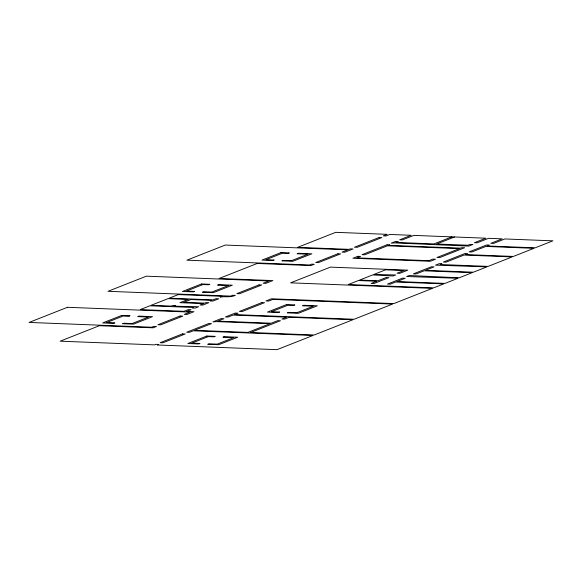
<?xml version="1.0" encoding="UTF-8"?>
<svg xmlns="http://www.w3.org/2000/svg" width="582" height="582" viewBox="0 0 582 582"><rect width="100%" height="100%" fill="white"/><g stroke="black" fill="none" stroke-linecap="round" stroke-linejoin="round"><path stroke-width="0.87" d="M451.821 236.881L433.997 243.909L396.015 242.425L398.233 241.545L395.542 241.443L391.206 243.152L394.771 242.912L468.779 246.106L472.919 244.476L470.227 244.367L468.023 245.24L436.689 244.011L454.513 236.983M67.461 307.296L29.1 322.428L151.676 327.222L153.772 326.393L156.463 326.502L153.124 327.819L99.377 325.716L60.172 341.183L154.63 344.879L156.005 344.333L158.697 344.442L157.322 344.981L277.003 349.666L312.949 335.487L193.268 330.802L189.339 332.351L186.647 332.249L208.778 323.519L211.47 323.621L194.512 330.314L247.925 332.402L269.983 323.701L216.577 321.606L212.932 321.882L221.291 318.58L223.983 318.689L217.821 321.118L271.227 323.206L277.767 320.631L280.459 320.733L250.609 332.504L314.193 334.992L352.838 319.751L289.254 317.263L284.613 319.096L281.921 318.987L286.57 317.161L233.156 315.066L228.137 317.052L225.445 316.943L235.266 313.065L237.958 313.174L234.4 314.578L354.089 319.256L392.581 304.073L272.893 299.395L268.658 301.061L265.967 300.959L271.452 298.792L393.825 303.586L432.39 288.374L290.593 282.837L330.43 267.123L407.822 270.157L399.754 273.336L397.062 273.234L403.886 270.543L385.582 269.822L373.877 274.442L395.607 274.973L393.032 275.992L372.626 274.937L359.632 280.058L377.936 280.779L386.186 277.519L388.878 277.629L373.87 283.55L371.178 283.441L376.692 281.266L358.388 280.553L348.283 284.54L433.634 287.879L443.746 283.892L395.709 282.015L390.195 284.183L387.503 284.081L402.511 278.16L405.203 278.269L396.953 281.521L444.99 283.398L457.983 278.276L406.665 276.523L409.241 275.512L459.227 277.781L472.148 272.689L424.111 270.805L416.079 273.977L413.387 273.867L431.364 266.782L434.056 266.883L425.362 270.317L473.392 272.194L486.872 266.883L435.511 265.145L439.235 263.675L441.927 263.777L440.079 264.512L488.116 266.389L512.095 256.931L464.058 255.054L446.081 262.14L443.389 262.038L465.011 253.505L467.702 253.614L465.302 254.56L513.339 256.436L533.927 248.318L485.89 246.441L471.857 251.977L469.165 251.868L486.654 244.971L489.346 245.073L487.134 245.946L535.171 247.823L552.9 240.832L504.863 238.955L493.5 243.436L490.808 243.327L502.171 238.846L488.538 238.314L477.073 242.84L474.381 242.73L485.846 238.205L413.838 235.39L402.388 239.908L399.696 239.806L411.147 235.288L389.816 234.451L386.012 235.95L383.32 235.848L387.125 234.342L335.712 232.334L297.664 247.343L349.076 249.351L350.335 248.856L353.027 248.965L344.733 252.232L342.041 252.13L347.832 249.845L225.256 245.051L186.895 260.183L309.471 264.977L311.566 264.148L314.258 264.257L310.919 265.574L257.171 263.471L219.123 278.48L272.871 280.582L265.836 283.354L263.144 283.252L268.935 280.968L146.358 276.174L107.997 291.306L230.574 296.1L232.669 295.27L235.361 295.38C230.61 297.664 225.219 296.209 220.214 297.031L222.048 296.303L178.274 294.594L169.224 298.166L212.997 299.875L216.06 298.668L218.752 298.777L213.012 301.04L210.32 300.93L211.753 300.37L190.86 299.548L183.897 302.298L204.791 303.113L206.166 302.567L208.858 302.676L202.718 305.099L200.026 304.997L203.547 303.608L179.962 302.684L188.168 299.446L167.98 298.653L151.124 305.303L171.312 306.096L173.021 305.419L175.713 305.521L174.003 306.197L198.564 306.736L195.203 308.067L192.511 307.958L193.653 307.507L149.88 305.797L140.226 309.602L183.999 311.312L188.357 309.595L191.049 309.704L186.691 311.421L193.973 311.705L186.938 314.476L184.254 314.375L190.038 312.09L67.461 307.296M121.66 315.451L102.665 322.937L113.606 323.366L114.85 322.879L106.608 322.552L123.108 316.048L128.797 316.266L130.041 315.779L121.66 315.451M201.474 283.965L182.479 291.458L193.42 291.888L194.664 291.393L186.415 291.073L202.914 284.562L208.611 284.787L209.855 284.292L201.474 283.965M280.982 252.603L261.995 260.089L272.929 260.518L274.18 260.03L265.93 259.703L282.43 253.199L288.119 253.417L289.363 252.93L280.982 252.603M139.011 316.128L137.767 316.623L148.57 317.045L132.07 323.548L123.82 323.228L122.576 323.716L133.518 324.145L152.506 316.659L139.011 316.128M218.825 284.642L217.581 285.136L228.384 285.558L211.884 292.069L203.635 291.742L202.391 292.237L213.325 292.666L232.32 285.173L218.825 284.642M298.333 253.279L297.089 253.767L307.893 254.196L291.393 260.7L283.15 260.38L281.899 260.867L292.841 261.296L311.828 253.803L298.333 253.279M180.1 316.011L157.926 324.756L160.617 324.865L182.792 316.121L180.1 316.011M258.997 284.889L236.823 293.634L239.515 293.743L261.689 284.991L258.997 284.889M337.895 253.767L315.72 262.511L318.412 262.62L340.586 253.868L337.895 253.767M379.173 237.485L354.489 247.219L357.181 247.328L381.865 237.587L379.173 237.485M357.85 256.313L352.932 258.248L430.324 261.282L435.518 259.23L432.826 259.121L428.876 260.685L356.868 257.862L360.542 256.415L357.85 256.313M387.052 244.789L362.004 254.669L364.696 254.778L387.423 245.815L459.431 248.63L436.98 257.484L439.672 257.593L464.632 247.743L461.941 247.641L460.675 248.136L388.667 245.32L389.744 244.898L387.052 244.789M182.493 333.886L160.159 342.696L162.851 342.805L185.185 333.988L182.493 333.886M261.813 302.596L239.42 311.428L242.105 311.537L264.504 302.698L261.813 302.596M206.843 336.018L187.848 343.511L198.789 343.94L200.033 343.445L191.791 343.125L208.291 336.614L213.98 336.84L215.224 336.345L206.843 336.018M286.468 304.612L267.48 312.098L278.414 312.527L279.666 312.039L271.416 311.712L287.915 305.208L293.604 305.426L294.848 304.939L286.468 304.612M224.194 336.702L222.95 337.189L233.753 337.611L217.253 344.122L209.003 343.802L207.759 344.289L218.701 344.719L237.689 337.225L224.194 336.702M303.826 305.288L302.575 305.776L313.378 306.205L296.878 312.709L288.636 312.389L287.384 312.876L298.326 313.305L317.321 305.812L303.826 305.288"/></g></svg>
